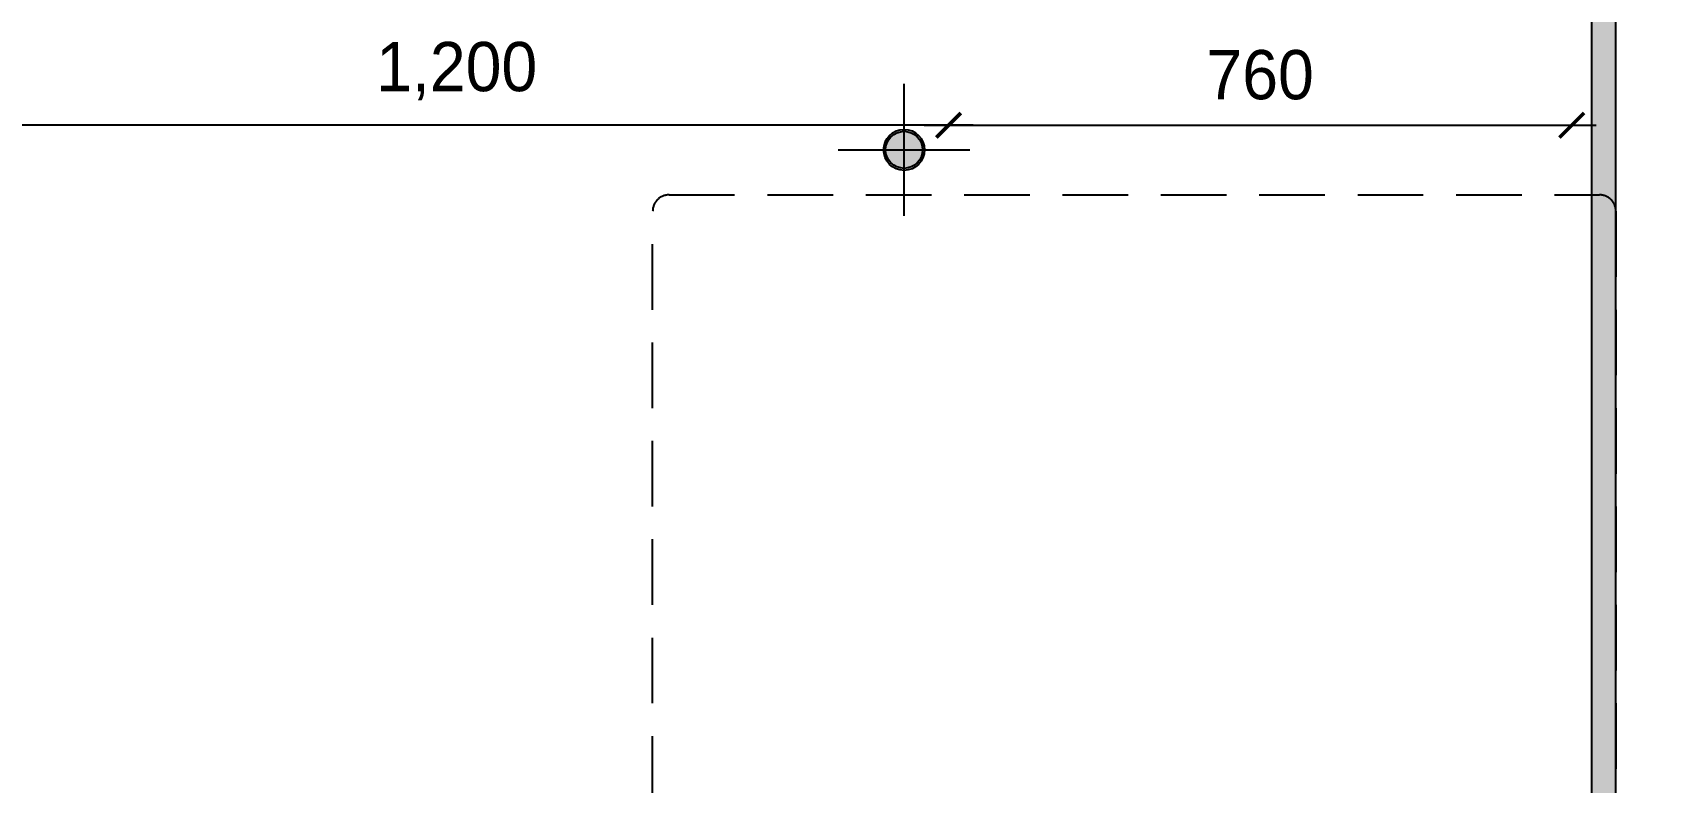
# Model space of a CAD drawing. Header units: inches. Extents: x 3778 to 56227, y -16914 to 35091.
# Drawn here: x 38164 to 40151, y -9953 to -9039 of the extents above; entities that cross this region are included whole.
import ezdxf

# ---------------------------------------------------------------- set-up
doc = ezdxf.new("R2010")
doc.units = ezdxf.units.IN
doc.header["$LTSCALE"] = 100
doc.header["$MEASUREMENT"] = 0
doc.header["$PDSIZE"] = 700.071425
doc.linetypes.add('DH-HID2', pattern=[1.2, 0.8, -0.4])
for name, color, linetype in [('07-DIM WAL', 5, 'Continuous'), ('2-con', 2, 'Continuous'), ('3.기호.계단선', 30, 'Continuous'), ('FU-FURM', 251, 'DH-HID2'), ('RC-LIGHT', 7, 'Continuous')]:
    doc.layers.add(name, color=color, linetype=linetype)
doc.styles.add('HY 울릉도 L', font='')
doc.styles.get('HY 울릉도 L').set_extended_font_data('HY울릉도L')
doc.dimstyles.new('30', dxfattribs={"dimscale": 30, "dimtxt": 2, "dimasz": 1, "dimexe": 1, "dimexo": 1, "dimgap": 1, "dimtad": 1, "dimdec": 0, "dimrnd": 0.05, "dimdsep": 46, "dimlunit": 6, "dimtxsty": 'HY 울릉도 L', "dimblk": 'ARCHTICK', "dimcen": 2.5, "dimdle": 1, "dimclrd": 133, "dimclre": 133, "dimclrt": 30, "dimadec": 0, "dimazin": 0, "dimtfac": 1, "dimtdec": 0, "dimtix": 1, "dimtmove": 2, "dimatfit": 3, "dimldrblk": 'ARCHTICK', "dimfxl": 0, "dimlwd": -1, "dimlwe": -1, "dimarcsym": 0})

# ---------------------------------------------------------------- blocks, each defined once
blk = doc.blocks.new('cjvjf')
at = {"layer": '2-con'}
blk.add_lwpolyline([(150368.5, 65904.5), (150368.5, 66078.5), (150681.5, 66078.5), (150681.5, 70048.5), (149381.5, 70048.5), (149381.5, 69448.5), (149256.5, 69448.5), (149256.5, 69746.5), (148951.5, 69746.5), (148951.5, 69946.5), (149251.5, 69946.5), (149251.5, 70244.5), (150833.5, 70244.5), (150833.5, 65904.5), (150368.5, 65904.5)], dxfattribs=at)
blk = doc.blocks.new('cjscjdeh')
at = {"layer": 'FU-FURM', "color": 8}
blk.add_lwpolyline([(146783.5, 71606.9), (147918.5, 71606.9, -0.414214), (147938.5, 71586.9), (147938.5, 69426.9, -0.414214), (147918.5, 69406.9), (146783.5, 69406.9, -0.414214), (146763.5, 69426.9), (146763.5, 71586.9, -0.414214)], format="xyb", close=True, dxfattribs=at)
blk.add_blockref('cjvjf', (-2743, 3328.4))
blk = doc.blocks.new('1')
at = {"linetype": 'Continuous'}
h = blk.add_hatch(color=4, dxfattribs=at)
h.dxf.hatch_style = 1
edge = h.paths.add_edge_path()
edge.add_arc((11539653.5, -14273503.8), 37.5, 0, 360)
at = {"color": 1, "linetype": 'Continuous'}
for p, q in [((11539653.5, -14273637.1), (11539653.5, -14273370.5)), ((11539520.2, -14273503.8), (11539786.8, -14273503.8))]:
    blk.add_line(p, q, dxfattribs=at)
at = {"color": 4, "linetype": 'Continuous'}
for radius in [41.5, 37.5]:
    blk.add_circle((11539653.5, -14273503.8), radius, dxfattribs=at)
blk = doc.blocks.new('_ArchTick')
at = {"color": 0, "linetype": 'ByBlock', "const_width": 0.15}
blk.add_lwpolyline([(-0.5, -0.5), (0.5, 0.5)], dxfattribs=at)
blk = doc.blocks.new('*D226')
at = {"layer": '07-DIM WAL', "color": 133}
blk.add_line((39251.5, -9152), (40071.5, -9152), dxfattribs=at)
at = {"layer": 'Defpoints', "color": 0}
for p in [(39281.5, -9152), (40041.5, -9152), (40041.5, -9152)]:
    blk.add_point(p, dxfattribs=at)
at = {"layer": '07-DIM WAL', "color": 133, "xscale": 30, "yscale": 30, "zscale": 30, "rotation": 180}
blk.add_blockref('_ArchTick', (39281.5, -9152), dxfattribs=at)
at = {"layer": '07-DIM WAL', "color": 133, "xscale": 30, "yscale": 30, "zscale": 30}
blk.add_blockref('_ArchTick', (40041.5, -9152), dxfattribs=at)
at = {"layer": '07-DIM WAL', "color": 30, "insert": (39661.5, -9090.7), "char_height": 60, "attachment_point": 5, "style": 'HY 울릉도 L'}
blk.add_mtext('760', dxfattribs=at)
blk = doc.blocks.new('*D342')
at = {"layer": '07-DIM WAL', "color": 133}
for p, q in [((39311.5, -9152), (38051.5, -9152)), ((38081.5, -9182), (38081.5, -9182))]:
    blk.add_line(p, q, dxfattribs=at)
at = {"layer": 'Defpoints', "color": 0}
for p in [(38081.5, -9152), (38081.5, -9152), (39281.5, -9152)]:
    blk.add_point(p, dxfattribs=at)
at = {"layer": '07-DIM WAL', "color": 133, "xscale": 30, "yscale": 30, "zscale": 30, "rotation": 180}
blk.add_blockref('_ArchTick', (38081.5, -9152), dxfattribs=at)
at = {"layer": '07-DIM WAL', "color": 133, "xscale": 30, "yscale": 30, "zscale": 30}
blk.add_blockref('_ArchTick', (39281.5, -9152), dxfattribs=at)
at = {"layer": '07-DIM WAL', "color": 30, "insert": (38681.5, -9086), "char_height": 60, "attachment_point": 5, "style": 'HY 울릉도 L'}
blk.add_mtext('1,200', dxfattribs=at)

msp = doc.modelspace()

# ---------------------------------------------------------------- hatches: boundary and pattern name
at = {"layer": '3.기호.계단선'}
h = msp.add_hatch(color=10, dxfattribs=at)
h.dxf.hatch_style = 1
h.paths.add_polyline_path([(40065.5, -8067), (40065.5, -11437), (40095.5, -11437), (40095.5, -8067)])

# ---------------------------------------------------------------- linework, layer by layer
at = {"layer": '3.기호.계단선', "color": 10}
msp.add_lwpolyline([(40065.5, -8067), (40065.5, -11437), (40095.5, -11437), (40095.5, -8067), (40065.5, -8067)], dxfattribs=at)

# ---------------------------------------------------------------- block references
msp.add_blockref('cjscjdeh', (-107843, -80843.8))
at = {"layer": 'RC-LIGHT', "xscale": 0.6024096385271789, "yscale": 0.6024096385271789, "zscale": 0.6024096385271789}
msp.add_blockref('1', (-6912371.3, 8589314.3), dxfattribs=at)

# ---------------------------------------------------------------- dimensions: what is measured, and where the dimension line sits
at = {"layer": '07-DIM WAL'}
for base, p2, picture, middle in [((38081.5, -9152), (38081.5, -9152), '*D342', (38681.5, -9086)), ((40041.5, -9152), (40041.5, -9152), '*D226', (39661.5, -9090.7))]:
    dim = msp.add_linear_dim(base=base, p1=(39281.5, -9152), p2=p2, dimstyle='30', override={"dimfxl": 1.25, "dimarcsym": 2}, dxfattribs=at)
    dim.commit()
    dim.dimension.update_dxf_attribs({"geometry": picture, "text_midpoint": middle})

doc.saveas('drawing.dxf')
